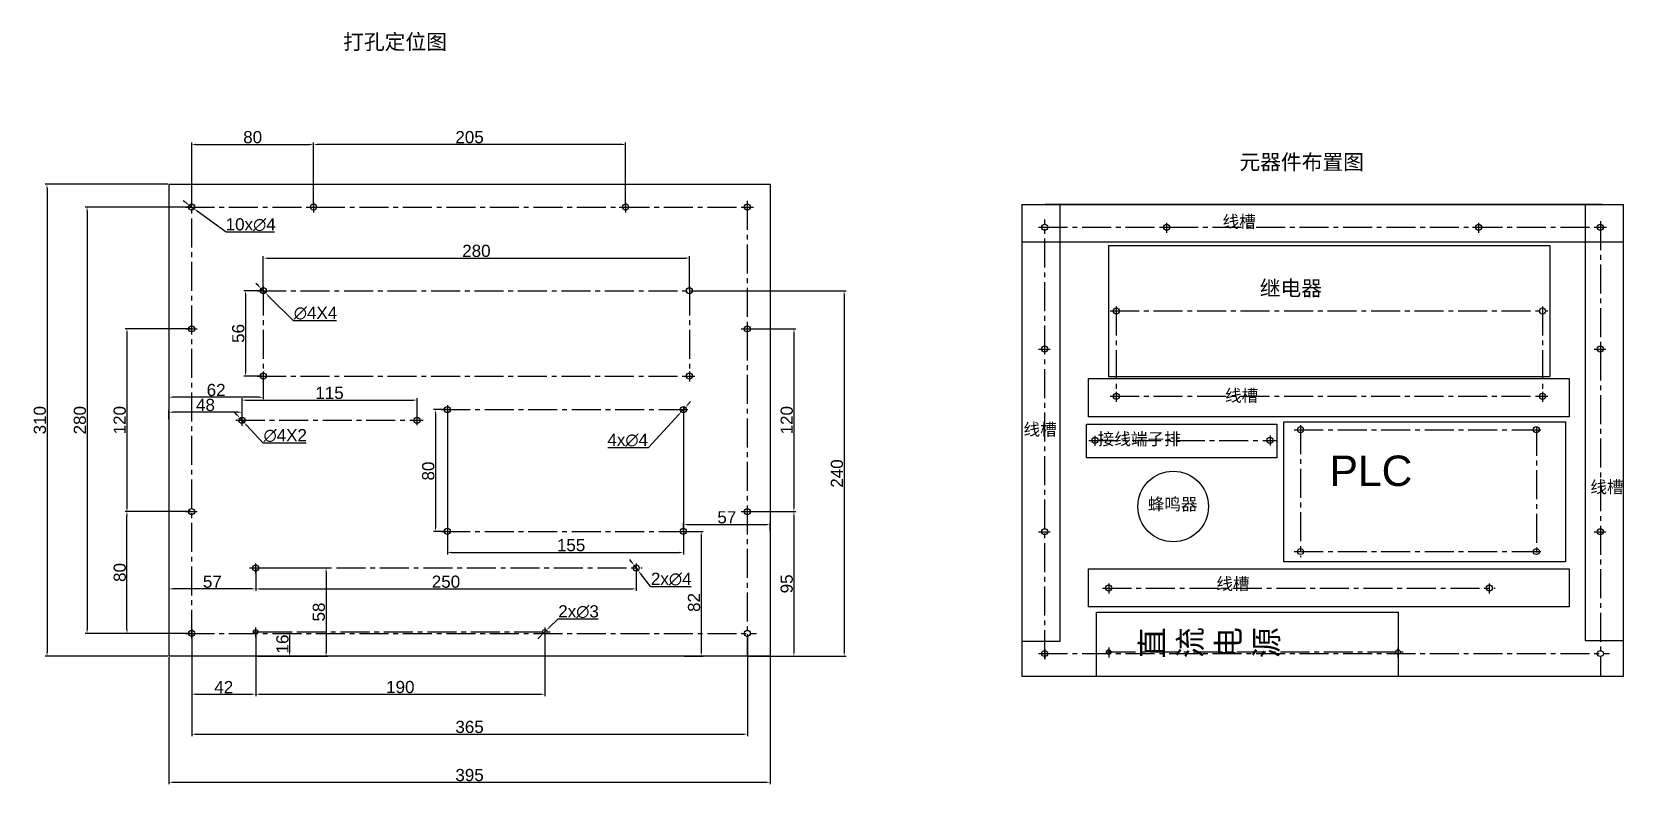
# Model space of a CAD drawing. Header units: millimetres. Extents: x 2883 to 4669, y 1329 to 1823.
# Drawn here: x 3624 to 4669, y 1329 to 1823 of the extents above; entities that cross this region are included whole.
import ezdxf

# ---------------------------------------------------------------- set-up
doc = ezdxf.new("R2010")
doc.units = ezdxf.units.MM
doc.linetypes.add('CENTER2', pattern=[28.575, 19.05, -3.175, 3.175, -3.175])
doc.layers.add('中心线', color=10, linetype='CENTER2', lineweight=25)
doc.layers.add('标注', color=50, linetype='Continuous', plot=False)
doc.layers.add('粗实线', color=7, linetype='Continuous', lineweight=30, plot=False)
doc.styles.get("Standard").update_dxf_attribs({"font": 'arial.ttf'})
doc.styles.add('工程文字', font='arial.ttf', dxfattribs={"height": 8})
doc.dimstyles.new('ISO-25', dxfattribs={"dimtxt": 2.5, "dimasz": 2.5, "dimexe": 1.25, "dimexo": 0.625, "dimtad": 1, "dimtxsty": 'Standard', "dimcen": 2.5, "dimadec": 0, "dimazin": 0, "dimtfac": 1, "dimtmove": 0, "dimatfit": 3, "dimfxl": 1, "dimarcsym": 0})

# ---------------------------------------------------------------- blocks, each defined once
blk = doc.blocks.new('*D4')
at = {"layer": 'Defpoints', "color": 0, "transparency": 16777216}
for p in [(4055.6, 1674.8), (3775.6, 1653.3), (4055.6, 1653.3)]:
    blk.add_point(p, dxfattribs=at)
at = {"layer": '标注', "color": 0, "lineweight": -2, "transparency": 16777216}
for p, q in [((3775.6, 1653.9), (3775.6, 1676.1)), ((3778.1, 1674.8), (4053.1, 1674.8)), ((4055.6, 1653.9), (4055.6, 1676.1))]:
    blk.add_line(p, q, dxfattribs=at)
at = {"layer": '标注', "color": 0, "transparency": 16777216}
for points in [[(3778.1, 1675.2), (3778.1, 1674.4), (3775.6, 1674.8)], [(4053.1, 1675.2), (4053.1, 1674.4), (4055.6, 1674.8)]]:
    blk.add_solid(points, dxfattribs=at)
at = {"layer": '标注', "color": 0, "transparency": 16777216, "insert": (3915.6, 1679.5), "char_height": 8, "attachment_point": 5}
blk.add_mtext('280', dxfattribs=at)
blk = doc.blocks.new('*D5')
at = {"layer": 'Defpoints', "color": 0, "transparency": 16777216}
for p in [(3775.6, 1653.3), (3763.9, 1597.3), (3775.6, 1597.3)]:
    blk.add_point(p, dxfattribs=at)
at = {"layer": '标注', "color": 0, "lineweight": -2, "transparency": 16777216}
for p, q in [((3774.9, 1653.3), (3762.7, 1653.3)), ((3763.9, 1650.8), (3763.9, 1599.8)), ((3774.9, 1597.3), (3762.7, 1597.3))]:
    blk.add_line(p, q, dxfattribs=at)
at = {"layer": '标注', "color": 0, "transparency": 16777216}
for points in [[(3763.5, 1650.8), (3764.4, 1650.8), (3763.9, 1653.3)], [(3763.5, 1599.8), (3764.4, 1599.8), (3763.9, 1597.3)]]:
    blk.add_solid(points, dxfattribs=at)
at = {"layer": '标注', "color": 0, "transparency": 16777216, "insert": (3759.2, 1625.3), "char_height": 8, "attachment_point": 5, "rotation": 90, "style": '工程文字'}
blk.add_mtext('56', dxfattribs=at)
blk = doc.blocks.new('*D28')
at = {"layer": 'Defpoints', "color": 0, "transparency": 16777216}
for p in [(3774.1, 1654.7), (3777, 1651.9)]:
    blk.add_point(p, dxfattribs=at)
at = {"layer": '标注', "color": 0, "lineweight": -2, "transparency": 16777216}
for p, q in [((3772.4, 1656.5), (3770.6, 1658.2)), ((3774.1, 1654.7), (3777, 1651.9)), ((3795.5, 1633.6), (3778.8, 1650.1)), ((3823.7, 1633.6), (3795.5, 1633.6))]:
    blk.add_line(p, q, dxfattribs=at)
at = {"layer": '标注', "color": 0, "transparency": 16777216}
for points in [[(3772.7, 1656.8), (3772.1, 1656.2), (3774.1, 1654.7)], [(3779.1, 1650.4), (3778.5, 1649.9), (3777, 1651.9)]]:
    blk.add_solid(points, dxfattribs=at)
at = {"layer": '标注', "color": 0, "transparency": 16777216, "insert": (3809.9, 1638.6), "char_height": 8, "attachment_point": 5, "style": '工程文字'}
blk.add_mtext('∅4X4', dxfattribs=at)
blk = doc.blocks.new('*D6')
at = {"layer": 'Defpoints', "color": 0, "transparency": 16777216}
for p in [(3896.6, 1575.3), (4051.6, 1575.3), (4051.6, 1481.5)]:
    blk.add_point(p, dxfattribs=at)
at = {"layer": '标注', "color": 0, "lineweight": -2, "transparency": 16777216}
for p, q in [((3896.6, 1574.7), (3896.6, 1480.2)), ((4051.6, 1574.7), (4051.6, 1480.2)), ((3899.1, 1481.5), (4049.1, 1481.5))]:
    blk.add_line(p, q, dxfattribs=at)
at = {"layer": '标注', "color": 0, "transparency": 16777216}
for points in [[(3899.1, 1481.9), (3899.1, 1481), (3896.6, 1481.5)], [(4049.1, 1481.9), (4049.1, 1481), (4051.6, 1481.5)]]:
    blk.add_solid(points, dxfattribs=at)
at = {"layer": '标注', "color": 0, "transparency": 16777216, "insert": (3977.8, 1486.2), "char_height": 8, "attachment_point": 5, "style": '工程文字'}
blk.add_mtext('155', dxfattribs=at)
blk = doc.blocks.new('*D29')
at = {"layer": 'Defpoints', "color": 0, "transparency": 16777216}
for p in [(3896.6, 1575.3), (3888.7, 1495.3), (3896.6, 1495.3)]:
    blk.add_point(p, dxfattribs=at)
at = {"layer": '标注', "color": 0, "lineweight": -2, "transparency": 16777216}
for p, q in [((3895.9, 1575.3), (3887.5, 1575.3)), ((3888.7, 1572.8), (3888.7, 1497.8)), ((3895.9, 1495.3), (3887.5, 1495.3))]:
    blk.add_line(p, q, dxfattribs=at)
at = {"layer": '标注', "color": 0, "transparency": 16777216}
for points in [[(3888.3, 1572.8), (3889.1, 1572.8), (3888.7, 1575.3)], [(3888.3, 1497.8), (3889.1, 1497.8), (3888.7, 1495.3)]]:
    blk.add_solid(points, dxfattribs=at)
at = {"layer": '标注', "color": 0, "transparency": 16777216, "insert": (3884, 1534.9), "char_height": 8, "attachment_point": 5, "rotation": 90, "style": '工程文字'}
blk.add_mtext('80', dxfattribs=at)
blk = doc.blocks.new('*D30')
at = {"layer": 'Defpoints', "color": 0, "transparency": 16777216}
for p in [(3876.6, 1581.5), (3761.6, 1568.3), (3876.6, 1568.3)]:
    blk.add_point(p, dxfattribs=at)
at = {"layer": '标注', "color": 0, "lineweight": -2, "transparency": 16777216}
for p, q in [((3761.6, 1568.9), (3761.6, 1582.8)), ((3764.1, 1581.5), (3874.1, 1581.5)), ((3876.6, 1568.9), (3876.6, 1582.8))]:
    blk.add_line(p, q, dxfattribs=at)
at = {"layer": '标注', "color": 0, "transparency": 16777216}
for points in [[(3764.1, 1581.9), (3764.1, 1581.1), (3761.6, 1581.5)], [(3874.1, 1581.9), (3874.1, 1581.1), (3876.6, 1581.5)]]:
    blk.add_solid(points, dxfattribs=at)
at = {"layer": '标注', "color": 0, "transparency": 16777216, "insert": (3819.1, 1586.2), "char_height": 8, "attachment_point": 5, "style": '工程文字'}
blk.add_mtext('115', dxfattribs=at)
blk = doc.blocks.new('*D31')
at = {"layer": 'Defpoints', "color": 0, "transparency": 16777216}
for p in [(3760.2, 1569.8), (3762.9, 1566.9)]:
    blk.add_point(p, dxfattribs=at)
at = {"layer": '标注', "color": 0, "lineweight": -2, "transparency": 16777216}
for p, q in [((3758.5, 1571.6), (3756.8, 1573.4)), ((3760.2, 1569.8), (3762.9, 1566.9)), ((3775.6, 1553.2), (3764.6, 1565)), ((3803.8, 1553.2), (3775.6, 1553.2))]:
    blk.add_line(p, q, dxfattribs=at)
at = {"layer": '标注', "color": 0, "transparency": 16777216}
for points in [[(3758.8, 1571.9), (3758.2, 1571.3), (3760.2, 1569.8)], [(3764.9, 1565.3), (3764.3, 1564.7), (3762.9, 1566.9)]]:
    blk.add_solid(points, dxfattribs=at)
at = {"layer": '标注', "color": 0, "transparency": 16777216, "insert": (3790, 1558.2), "char_height": 8, "width": 56.262, "attachment_point": 5, "style": '工程文字'}
blk.add_mtext('∅4X2', dxfattribs=at)
blk = doc.blocks.new('*D7')
at = {"layer": 'Defpoints', "color": 0, "transparency": 16777216}
for p in [(3770.6, 1429.3), (3960.6, 1429.3), (3960.6, 1388.3)]:
    blk.add_point(p, dxfattribs=at)
at = {"layer": '标注', "color": 0, "lineweight": -2, "transparency": 16777216}
for p, q in [((3770.6, 1428.7), (3770.6, 1387)), ((3960.6, 1428.7), (3960.6, 1387)), ((3773.1, 1388.3), (3958.1, 1388.3))]:
    blk.add_line(p, q, dxfattribs=at)
at = {"layer": '标注', "color": 0, "transparency": 16777216}
for points in [[(3773.1, 1388.7), (3773.1, 1387.9), (3770.6, 1388.3)], [(3958.1, 1388.7), (3958.1, 1387.9), (3960.6, 1388.3)]]:
    blk.add_solid(points, dxfattribs=at)
at = {"layer": '标注', "color": 0, "transparency": 16777216, "insert": (3865.6, 1393), "char_height": 8, "attachment_point": 5, "style": '工程文字'}
blk.add_mtext('190', dxfattribs=at)
blk = doc.blocks.new('*D32')
at = {"layer": 'Defpoints', "color": 0, "transparency": 16777216}
for p in [(3770.6, 1471.3), (4020.6, 1471.3), (4020.6, 1457.5)]:
    blk.add_point(p, dxfattribs=at)
at = {"layer": '标注', "color": 0, "lineweight": -2, "transparency": 16777216}
for p, q in [((3770.6, 1470.7), (3770.6, 1456.3)), ((4020.6, 1470.7), (4020.6, 1456.3)), ((3773.1, 1457.5), (4018.1, 1457.5))]:
    blk.add_line(p, q, dxfattribs=at)
at = {"layer": '标注', "color": 0, "transparency": 16777216}
for points in [[(3773.1, 1457.9), (3773.1, 1457.1), (3770.6, 1457.5)], [(4018.1, 1457.9), (4018.1, 1457.1), (4020.6, 1457.5)]]:
    blk.add_solid(points, dxfattribs=at)
at = {"layer": '标注', "color": 0, "transparency": 16777216, "insert": (3895.6, 1462.2), "char_height": 8, "attachment_point": 5, "style": '工程文字'}
blk.add_mtext('250', dxfattribs=at)
blk = doc.blocks.new('*D8')
at = {"layer": 'Defpoints', "color": 0, "transparency": 16777216}
for p in [(3728.6, 1628.3), (3686, 1508.3), (3728.6, 1508.3)]:
    blk.add_point(p, dxfattribs=at)
at = {"layer": '标注', "color": 0, "lineweight": -2, "transparency": 16777216}
for p, q in [((3727.9, 1628.3), (3684.8, 1628.3)), ((3686, 1625.8), (3686, 1510.8)), ((3727.9, 1508.3), (3684.8, 1508.3))]:
    blk.add_line(p, q, dxfattribs=at)
at = {"layer": '标注', "color": 0, "transparency": 16777216}
for points in [[(3685.6, 1625.8), (3686.5, 1625.8), (3686, 1628.3)], [(3685.6, 1510.8), (3686.5, 1510.8), (3686, 1508.3)]]:
    blk.add_solid(points, dxfattribs=at)
at = {"layer": '标注', "color": 0, "transparency": 16777216, "insert": (3681.3, 1568.3), "char_height": 8, "attachment_point": 5, "rotation": 90, "style": '工程文字'}
blk.add_mtext('120', dxfattribs=at)
blk = doc.blocks.new('*D9')
at = {"layer": 'Defpoints', "color": 0, "transparency": 16777216}
for p in [(3713.6, 1723.3), (3633.5, 1413.3), (3713.6, 1413.3)]:
    blk.add_point(p, dxfattribs=at)
at = {"layer": '标注', "color": 0, "lineweight": -2, "transparency": 16777216}
for p, q in [((3712.9, 1723.3), (3632.2, 1723.3)), ((3633.5, 1720.8), (3633.5, 1415.8)), ((3712.9, 1413.3), (3632.2, 1413.3))]:
    blk.add_line(p, q, dxfattribs=at)
at = {"layer": '标注', "color": 0, "transparency": 16777216}
for points in [[(3633.1, 1720.8), (3633.9, 1720.8), (3633.5, 1723.3)], [(3633.1, 1415.8), (3633.9, 1415.8), (3633.5, 1413.3)]]:
    blk.add_solid(points, dxfattribs=at)
at = {"layer": '标注', "color": 0, "transparency": 16777216, "insert": (3628.8, 1568.3), "char_height": 8, "attachment_point": 5, "rotation": 90, "style": '工程文字'}
blk.add_mtext('310', dxfattribs=at)
blk = doc.blocks.new('*D10')
at = {"layer": 'Defpoints', "color": 0, "transparency": 16777216}
for p in [(3713.6, 1413.3), (4108.6, 1413.3), (4108.6, 1330.5)]:
    blk.add_point(p, dxfattribs=at)
at = {"layer": '标注', "color": 0, "lineweight": -2, "transparency": 16777216}
for p, q in [((3713.6, 1412.7), (3713.6, 1329.2)), ((4108.6, 1412.7), (4108.6, 1329.2)), ((3716.1, 1330.5), (4106.1, 1330.5))]:
    blk.add_line(p, q, dxfattribs=at)
at = {"layer": '标注', "color": 0, "transparency": 16777216}
for points in [[(3716.1, 1330.9), (3716.1, 1330.1), (3713.6, 1330.5)], [(4106.1, 1330.9), (4106.1, 1330.1), (4108.6, 1330.5)]]:
    blk.add_solid(points, dxfattribs=at)
at = {"layer": '标注', "color": 0, "transparency": 16777216, "insert": (3911.1, 1335.2), "char_height": 8, "attachment_point": 5, "style": '工程文字'}
blk.add_mtext('395', dxfattribs=at)
blk = doc.blocks.new('*D11')
at = {"layer": 'Defpoints', "color": 0, "transparency": 16777216}
for p in [(3728.6, 1428.3), (4093.6, 1428.3), (4093.6, 1362.1)]:
    blk.add_point(p, dxfattribs=at)
at = {"layer": '标注', "color": 0, "lineweight": -2, "transparency": 16777216}
for p, q in [((3728.6, 1427.7), (3728.6, 1360.8)), ((4093.6, 1427.7), (4093.6, 1360.8)), ((3731.1, 1362.1), (4091.1, 1362.1))]:
    blk.add_line(p, q, dxfattribs=at)
at = {"layer": '标注', "color": 0, "transparency": 16777216}
for points in [[(3731.1, 1362.5), (3731.1, 1361.6), (3728.6, 1362.1)], [(4091.1, 1362.5), (4091.1, 1361.6), (4093.6, 1362.1)]]:
    blk.add_solid(points, dxfattribs=at)
at = {"layer": '标注', "color": 0, "transparency": 16777216, "insert": (3911.1, 1366.8), "char_height": 8, "attachment_point": 5, "style": '工程文字'}
blk.add_mtext('365', dxfattribs=at)
blk = doc.blocks.new('*D12')
at = {"layer": 'Defpoints', "color": 0, "transparency": 16777216}
for p in [(3727, 1709.5), (3730.2, 1707.1)]:
    blk.add_point(p, dxfattribs=at)
at = {"layer": '标注', "color": 0, "lineweight": -2, "transparency": 16777216}
for p, q in [((3724.9, 1711), (3722.9, 1712.5)), ((3727, 1709.5), (3730.2, 1707.1)), ((3751.1, 1691.8), (3732.2, 1705.7)), ((3782.9, 1691.8), (3751.1, 1691.8))]:
    blk.add_line(p, q, dxfattribs=at)
at = {"layer": '标注', "color": 0, "transparency": 16777216}
for points in [[(3725.2, 1711.3), (3724.7, 1710.6), (3727, 1709.5)], [(3732.4, 1706), (3731.9, 1705.3), (3730.2, 1707.1)]]:
    blk.add_solid(points, dxfattribs=at)
at = {"layer": '标注', "color": 0, "transparency": 16777216, "insert": (3767.3, 1696.7), "char_height": 8, "attachment_point": 5, "style": '工程文字'}
blk.add_mtext('10x∅4', dxfattribs=at)
blk = doc.blocks.new('*D13')
at = {"layer": 'Defpoints', "color": 0, "transparency": 16777216}
for p in [(3728.6, 1428.3), (3770.6, 1429.3), (3770.6, 1388.4)]:
    blk.add_point(p, dxfattribs=at)
at = {"layer": '标注', "color": 0, "lineweight": -2, "transparency": 16777216}
for p, q in [((3728.6, 1427.7), (3728.6, 1387.2)), ((3770.6, 1428.7), (3770.6, 1387.2)), ((3731.1, 1388.4), (3768.1, 1388.4))]:
    blk.add_line(p, q, dxfattribs=at)
at = {"layer": '标注', "color": 0, "transparency": 16777216}
for points in [[(3731.1, 1388.8), (3731.1, 1388), (3728.6, 1388.4)], [(3768.1, 1388.8), (3768.1, 1388), (3770.6, 1388.4)]]:
    blk.add_solid(points, dxfattribs=at)
at = {"layer": '标注', "color": 0, "transparency": 16777216, "insert": (3749.6, 1393), "char_height": 8, "attachment_point": 5, "style": '工程文字'}
blk.add_mtext('42', dxfattribs=at)
blk = doc.blocks.new('*D1')
at = {"layer": 'Defpoints', "color": 0, "transparency": 16777216}
for p in [(3770.6, 1429.3), (3770.6, 1413.3), (3792.9, 1413.3)]:
    blk.add_point(p, dxfattribs=at)
at = {"layer": '标注', "color": 0, "lineweight": -2, "transparency": 16777216}
for p, q in [((3771.2, 1429.3), (3794.2, 1429.3)), ((3792.9, 1426.8), (3792.9, 1415.8)), ((3771.2, 1413.3), (3794.2, 1413.3))]:
    blk.add_line(p, q, dxfattribs=at)
at = {"layer": '标注', "color": 0, "transparency": 16777216}
for points in [[(3792.5, 1426.8), (3793.3, 1426.8), (3792.9, 1429.3)], [(3792.5, 1415.8), (3793.3, 1415.8), (3792.9, 1413.3)]]:
    blk.add_solid(points, dxfattribs=at)
at = {"layer": '标注', "color": 0, "transparency": 16777216, "insert": (3788.2, 1421.3), "char_height": 8, "attachment_point": 5, "rotation": 90, "style": '工程文字'}
blk.add_mtext('16', dxfattribs=at)
blk = doc.blocks.new('*D14')
at = {"layer": 'Defpoints', "color": 0, "transparency": 16777216}
for p in [(3808.6, 1749.4), (3808.6, 1708.3), (4013.6, 1708.3)]:
    blk.add_point(p, dxfattribs=at)
at = {"layer": '标注', "color": 0, "lineweight": -2, "transparency": 16777216}
for p, q in [((3808.6, 1708.9), (3808.6, 1750.7)), ((4011.1, 1749.4), (3811.1, 1749.4)), ((4013.6, 1708.9), (4013.6, 1750.7))]:
    blk.add_line(p, q, dxfattribs=at)
at = {"layer": '标注', "color": 0, "transparency": 16777216}
for points in [[(3811.1, 1749.9), (3811.1, 1749), (3808.6, 1749.4)], [(4011.1, 1749.9), (4011.1, 1749), (4013.6, 1749.4)]]:
    blk.add_solid(points, dxfattribs=at)
at = {"layer": '标注', "color": 0, "transparency": 16777216, "insert": (3911.1, 1754.2), "char_height": 8, "attachment_point": 5, "style": '工程文字'}
blk.add_mtext('205', dxfattribs=at)
blk = doc.blocks.new('*D15')
at = {"layer": 'Defpoints', "color": 0, "transparency": 16777216}
for p in [(3808.6, 1749.4), (3728.6, 1708.3), (3808.6, 1708.3)]:
    blk.add_point(p, dxfattribs=at)
at = {"layer": '标注', "color": 0, "lineweight": -2, "transparency": 16777216}
for p, q in [((3728.6, 1708.9), (3728.6, 1750.7)), ((3731.1, 1749.4), (3806.1, 1749.4)), ((3808.6, 1708.9), (3808.6, 1750.7))]:
    blk.add_line(p, q, dxfattribs=at)
at = {"layer": '标注', "color": 0, "transparency": 16777216}
for points in [[(3731.1, 1749.9), (3731.1, 1749), (3728.6, 1749.4)], [(3806.1, 1749.9), (3806.1, 1749), (3808.6, 1749.4)]]:
    blk.add_solid(points, dxfattribs=at)
at = {"layer": '标注', "color": 0, "transparency": 16777216, "insert": (3768.6, 1754.2), "char_height": 8, "attachment_point": 5, "style": '工程文字'}
blk.add_mtext('80', dxfattribs=at)
blk = doc.blocks.new('*D16')
at = {"layer": 'Defpoints', "color": 0, "transparency": 16777216}
for p in [(3959.5, 1428.3), (3961.6, 1430.4)]:
    blk.add_point(p, dxfattribs=at)
at = {"layer": '标注', "color": 0, "lineweight": -2, "transparency": 16777216}
for p, q in [((3969.2, 1437.6), (3963.4, 1432.1)), ((3995.7, 1437.6), (3969.2, 1437.6)), ((3957.7, 1426.5), (3955.9, 1424.8)), ((3959.5, 1428.3), (3961.6, 1430.4))]:
    blk.add_line(p, q, dxfattribs=at)
at = {"layer": '标注', "color": 0, "transparency": 16777216}
for points in [[(3963.2, 1432.4), (3963.7, 1431.8), (3961.6, 1430.4)], [(3957.4, 1426.8), (3958, 1426.2), (3959.5, 1428.3)]]:
    blk.add_solid(points, dxfattribs=at)
at = {"layer": '标注', "color": 0, "transparency": 16777216, "insert": (3982.7, 1442.5), "char_height": 8, "attachment_point": 5, "style": '工程文字'}
blk.add_mtext('2x∅3', dxfattribs=at)
blk = doc.blocks.new('*D17')
at = {"layer": 'Defpoints', "color": 0, "transparency": 16777216}
for p in [(4050.2, 1573.8), (4052.9, 1576.8)]:
    blk.add_point(p, dxfattribs=at)
at = {"layer": '标注', "color": 0, "lineweight": -2, "transparency": 16777216}
for p, q in [((4054.6, 1578.6), (4056.3, 1580.5)), ((4028.6, 1550.3), (4048.5, 1572)), ((4052.9, 1576.8), (4050.2, 1573.8)), ((4002, 1550.3), (4028.6, 1550.3))]:
    blk.add_line(p, q, dxfattribs=at)
at = {"layer": '标注', "color": 0, "transparency": 16777216}
for points in [[(4054.3, 1578.9), (4054.9, 1578.3), (4052.9, 1576.8)], [(4048.2, 1572.3), (4048.8, 1571.7), (4050.2, 1573.8)]]:
    blk.add_solid(points, dxfattribs=at)
at = {"layer": '标注', "color": 0, "transparency": 16777216, "insert": (4015, 1555.2), "char_height": 8, "attachment_point": 5, "style": '工程文字'}
blk.add_mtext('4x∅4', dxfattribs=at)
blk = doc.blocks.new('*D18')
at = {"layer": 'Defpoints', "color": 0, "transparency": 16777216}
for p in [(3728.6, 1708.3), (3659.8, 1428.3), (3728.6, 1428.3)]:
    blk.add_point(p, dxfattribs=at)
at = {"layer": '标注', "color": 0, "lineweight": -2, "transparency": 16777216}
for p, q in [((3727.9, 1708.3), (3658.6, 1708.3)), ((3659.8, 1705.8), (3659.8, 1430.8)), ((3727.9, 1428.3), (3658.6, 1428.3))]:
    blk.add_line(p, q, dxfattribs=at)
at = {"layer": '标注', "color": 0, "transparency": 16777216}
for points in [[(3659.4, 1705.8), (3660.3, 1705.8), (3659.8, 1708.3)], [(3659.4, 1430.8), (3660.3, 1430.8), (3659.8, 1428.3)]]:
    blk.add_solid(points, dxfattribs=at)
at = {"layer": '标注', "color": 0, "transparency": 16777216, "insert": (3655.1, 1568.3), "char_height": 8, "attachment_point": 5, "rotation": 90, "style": '工程文字'}
blk.add_mtext('280', dxfattribs=at)
blk = doc.blocks.new('*D2')
at = {"layer": 'Defpoints', "color": 0, "transparency": 16777216}
for p in [(3770.6, 1471.3), (3770.6, 1413.3), (3816.8, 1413.3)]:
    blk.add_point(p, dxfattribs=at)
at = {"layer": '标注', "color": 0, "lineweight": -2, "transparency": 16777216}
for p, q in [((3771.2, 1471.3), (3818, 1471.3)), ((3816.8, 1468.8), (3816.8, 1415.8)), ((3771.2, 1413.3), (3818, 1413.3))]:
    blk.add_line(p, q, dxfattribs=at)
at = {"layer": '标注', "color": 0, "transparency": 16777216}
for points in [[(3816.4, 1468.8), (3817.2, 1468.8), (3816.8, 1471.3)], [(3816.4, 1415.8), (3817.2, 1415.8), (3816.8, 1413.3)]]:
    blk.add_solid(points, dxfattribs=at)
at = {"layer": '标注', "color": 0, "transparency": 16777216, "insert": (3812.1, 1442.3), "char_height": 8, "attachment_point": 5, "rotation": 90, "style": '工程文字'}
blk.add_mtext('58', dxfattribs=at)
blk = doc.blocks.new('*D19')
at = {"layer": 'Defpoints', "color": 0, "transparency": 16777216}
for p in [(3713.6, 1471.3), (3770.6, 1471.3), (3713.6, 1457.5)]:
    blk.add_point(p, dxfattribs=at)
at = {"layer": '标注', "color": 0, "lineweight": -2, "transparency": 16777216}
for p, q in [((3713.6, 1470.7), (3713.6, 1456.3)), ((3770.6, 1470.7), (3770.6, 1456.3)), ((3768.1, 1457.5), (3716.1, 1457.5))]:
    blk.add_line(p, q, dxfattribs=at)
at = {"layer": '标注', "color": 0, "transparency": 16777216}
for points in [[(3716.1, 1457.9), (3716.1, 1457.1), (3713.6, 1457.5)], [(3768.1, 1457.9), (3768.1, 1457.1), (3770.6, 1457.5)]]:
    blk.add_solid(points, dxfattribs=at)
at = {"layer": '标注', "color": 0, "transparency": 16777216, "insert": (3742.1, 1462.2), "char_height": 8, "attachment_point": 5, "style": '工程文字'}
blk.add_mtext('57', dxfattribs=at)
blk = doc.blocks.new('*D20')
at = {"layer": 'Defpoints', "color": 0, "transparency": 16777216}
for p in [(4051.6, 1495.3), (4051.6, 1413.3), (4063.3, 1413.3)]:
    blk.add_point(p, dxfattribs=at)
at = {"layer": '标注', "color": 0, "lineweight": -2, "transparency": 16777216}
for p, q in [((4052.2, 1495.3), (4064.5, 1495.3)), ((4063.3, 1492.8), (4063.3, 1415.8)), ((4052.2, 1413.3), (4064.5, 1413.3))]:
    blk.add_line(p, q, dxfattribs=at)
at = {"layer": '标注', "color": 0, "transparency": 16777216}
for points in [[(4062.9, 1492.8), (4063.7, 1492.8), (4063.3, 1495.3)], [(4062.9, 1415.8), (4063.7, 1415.8), (4063.3, 1413.3)]]:
    blk.add_solid(points, dxfattribs=at)
at = {"layer": '标注', "color": 0, "transparency": 16777216, "insert": (4058.6, 1448.6), "char_height": 8, "attachment_point": 5, "rotation": 90, "style": '工程文字'}
blk.add_mtext('82', dxfattribs=at)
blk = doc.blocks.new('*D21')
at = {"layer": 'Defpoints', "color": 0, "transparency": 16777216}
for p in [(4093.6, 1628.3), (4093.6, 1508.3), (4124.2, 1508.3)]:
    blk.add_point(p, dxfattribs=at)
at = {"layer": '标注', "color": 0, "lineweight": -2, "transparency": 16777216}
for p, q in [((4094.2, 1628.3), (4125.5, 1628.3)), ((4124.2, 1625.8), (4124.2, 1510.8)), ((4094.2, 1508.3), (4125.5, 1508.3))]:
    blk.add_line(p, q, dxfattribs=at)
at = {"layer": '标注', "color": 0, "transparency": 16777216}
for points in [[(4123.8, 1625.8), (4124.6, 1625.8), (4124.2, 1628.3)], [(4123.8, 1510.8), (4124.6, 1510.8), (4124.2, 1508.3)]]:
    blk.add_solid(points, dxfattribs=at)
at = {"layer": '标注', "color": 0, "transparency": 16777216, "insert": (4119.5, 1568.3), "char_height": 8, "attachment_point": 5, "rotation": 90, "style": '工程文字'}
blk.add_mtext('120', dxfattribs=at)
blk = doc.blocks.new('*D22')
at = {"layer": 'Defpoints', "color": 0, "transparency": 16777216}
for p in [(4093.6, 1508.3), (4093.6, 1413.3), (4124.2, 1413.3)]:
    blk.add_point(p, dxfattribs=at)
at = {"layer": '标注', "color": 0, "lineweight": -2, "transparency": 16777216}
for p, q in [((4094.2, 1508.3), (4125.5, 1508.3)), ((4124.2, 1505.8), (4124.2, 1415.8)), ((4094.2, 1413.3), (4125.5, 1413.3))]:
    blk.add_line(p, q, dxfattribs=at)
at = {"layer": '标注', "color": 0, "transparency": 16777216}
for points in [[(4123.8, 1505.8), (4124.6, 1505.8), (4124.2, 1508.3)], [(4123.8, 1415.8), (4124.6, 1415.8), (4124.2, 1413.3)]]:
    blk.add_solid(points, dxfattribs=at)
at = {"layer": '标注', "color": 0, "transparency": 16777216, "insert": (4119.5, 1460.8), "char_height": 8, "attachment_point": 5, "rotation": 90, "style": '工程文字'}
blk.add_mtext('95', dxfattribs=at)
blk = doc.blocks.new('*D23')
at = {"layer": 'Defpoints', "color": 0, "transparency": 16777216}
for p in [(3713.6, 1597.3), (3775.6, 1597.3), (3713.6, 1583.4)]:
    blk.add_point(p, dxfattribs=at)
at = {"layer": '标注', "color": 0, "lineweight": -2, "transparency": 16777216}
for p, q in [((3713.6, 1596.7), (3713.6, 1582.2)), ((3775.6, 1596.7), (3775.6, 1582.2)), ((3773.1, 1583.4), (3716.1, 1583.4))]:
    blk.add_line(p, q, dxfattribs=at)
at = {"layer": '标注', "color": 0, "transparency": 16777216}
for points in [[(3716.1, 1583.8), (3716.1, 1583), (3713.6, 1583.4)], [(3773.1, 1583.8), (3773.1, 1583), (3775.6, 1583.4)]]:
    blk.add_solid(points, dxfattribs=at)
at = {"layer": '标注', "color": 0, "transparency": 16777216, "insert": (3744.6, 1588.1), "char_height": 8, "attachment_point": 5, "style": '工程文字'}
blk.add_mtext('62', dxfattribs=at)
blk = doc.blocks.new('*D24')
at = {"layer": 'Defpoints', "color": 0, "transparency": 16777216}
for p in [(4055.6, 1653.3), (4108.6, 1413.3), (4157.2, 1413.3)]:
    blk.add_point(p, dxfattribs=at)
at = {"layer": '标注', "color": 0, "lineweight": -2, "transparency": 16777216}
for p, q in [((4056.2, 1653.3), (4158.5, 1653.3)), ((4157.2, 1650.8), (4157.2, 1415.8)), ((4109.2, 1413.3), (4158.5, 1413.3))]:
    blk.add_line(p, q, dxfattribs=at)
at = {"layer": '标注', "color": 0, "transparency": 16777216}
for points in [[(4156.8, 1650.8), (4157.6, 1650.8), (4157.2, 1653.3)], [(4156.8, 1415.8), (4157.6, 1415.8), (4157.2, 1413.3)]]:
    blk.add_solid(points, dxfattribs=at)
at = {"layer": '标注', "color": 0, "transparency": 16777216, "insert": (4152.5, 1533.3), "char_height": 8, "attachment_point": 5, "rotation": 90, "style": '工程文字'}
blk.add_mtext('240', dxfattribs=at)
blk = doc.blocks.new('*D3')
at = {"layer": 'Defpoints', "color": 0, "transparency": 16777216}
for p in [(3686, 1508.3), (3728.6, 1508.3), (3728.6, 1428.3)]:
    blk.add_point(p, dxfattribs=at)
at = {"layer": '标注', "color": 0, "lineweight": -2, "transparency": 16777216}
for p, q in [((3727.9, 1508.3), (3684.8, 1508.3)), ((3686, 1430.8), (3686, 1505.8)), ((3727.9, 1428.3), (3684.8, 1428.3))]:
    blk.add_line(p, q, dxfattribs=at)
at = {"layer": '标注', "color": 0, "transparency": 16777216}
for points in [[(3685.6, 1505.8), (3686.5, 1505.8), (3686, 1508.3)], [(3685.6, 1430.8), (3686.5, 1430.8), (3686, 1428.3)]]:
    blk.add_solid(points, dxfattribs=at)
at = {"layer": '标注', "color": 0, "transparency": 16777216, "insert": (3681.3, 1468.3), "char_height": 8, "attachment_point": 5, "rotation": 90, "style": '工程文字'}
blk.add_mtext('80', dxfattribs=at)
blk = doc.blocks.new('*D25')
at = {"layer": 'Defpoints', "color": 0, "transparency": 16777216}
for p in [(4019.3, 1472.9), (4021.8, 1469.7)]:
    blk.add_point(p, dxfattribs=at)
at = {"layer": '标注', "color": 0, "lineweight": -2, "transparency": 16777216}
for p, q in [((4017.8, 1474.9), (4016.3, 1476.9)), ((4019.3, 1472.9), (4021.8, 1469.7)), ((4030.1, 1458.9), (4023.3, 1467.7)), ((4056.6, 1458.9), (4030.1, 1458.9))]:
    blk.add_line(p, q, dxfattribs=at)
at = {"layer": '标注', "color": 0, "transparency": 16777216}
for points in [[(4018.2, 1475.1), (4017.5, 1474.6), (4019.3, 1472.9)], [(4023.6, 1468), (4023, 1467.5), (4021.8, 1469.7)]]:
    blk.add_solid(points, dxfattribs=at)
at = {"layer": '标注', "color": 0, "transparency": 16777216, "insert": (4043.6, 1463.9), "char_height": 8, "attachment_point": 5, "style": '工程文字'}
blk.add_mtext('2x∅4', dxfattribs=at)
blk = doc.blocks.new('*D26')
at = {"layer": 'Defpoints', "color": 0, "transparency": 16777216}
for p in [(4051.6, 1495.3), (4108.6, 1499.8), (4108.6, 1495.3)]:
    blk.add_point(p, dxfattribs=at)
at = {"layer": '标注', "color": 0, "lineweight": -2, "transparency": 16777216}
for p, q in [((4051.6, 1495.9), (4051.6, 1501)), ((4054.1, 1499.8), (4106.1, 1499.8)), ((4108.6, 1495.9), (4108.6, 1501))]:
    blk.add_line(p, q, dxfattribs=at)
at = {"layer": '标注', "color": 0, "transparency": 16777216}
for points in [[(4054.1, 1500.2), (4054.1, 1499.4), (4051.6, 1499.8)], [(4106.1, 1500.2), (4106.1, 1499.4), (4108.6, 1499.8)]]:
    blk.add_solid(points, dxfattribs=at)
at = {"layer": '标注', "color": 0, "transparency": 16777216, "insert": (4080.1, 1504.5), "char_height": 8, "attachment_point": 5, "style": '工程文字'}
blk.add_mtext('57', dxfattribs=at)
blk = doc.blocks.new('*D27')
at = {"layer": 'Defpoints', "color": 0, "transparency": 16777216}
for p in [(3713.6, 1573.5), (3713.6, 1568.3), (3761.6, 1568.3)]:
    blk.add_point(p, dxfattribs=at)
at = {"layer": '标注', "color": 0, "lineweight": -2, "transparency": 16777216}
for p, q in [((3713.6, 1568.9), (3713.6, 1574.8)), ((3759.1, 1573.5), (3716.1, 1573.5)), ((3761.6, 1568.9), (3761.6, 1574.8))]:
    blk.add_line(p, q, dxfattribs=at)
at = {"layer": '标注', "color": 0, "transparency": 16777216}
for points in [[(3716.1, 1574), (3716.1, 1573.1), (3713.6, 1573.5)], [(3759.1, 1574), (3759.1, 1573.1), (3761.6, 1573.5)]]:
    blk.add_solid(points, dxfattribs=at)
at = {"layer": '标注', "color": 0, "transparency": 16777216, "insert": (3737.6, 1578.3), "char_height": 8, "attachment_point": 5, "style": '工程文字'}
blk.add_mtext('48', dxfattribs=at)

msp = doc.modelspace()

# ---------------------------------------------------------------- linework, layer by layer
for p, q in [((4289.196, 1710.25), (4655.172, 1710.25)), ((4299.002, 1710.25), (4299.002, 1422.885)), ((4644.002, 1710.06), (4644.002, 1423.547)), ((4669.002, 1710.25), (4669.002, 1400.06)), ((4669.002, 1685.25), (4274.002, 1685.25)), ((4330.801, 1682.985), (4620.801, 1682.985)), ((4330.801, 1682.985), (4330.801, 1596.985)), ((4620.801, 1682.985), (4620.801, 1596.985)), ((4317.532, 1595.615), (4633.508, 1595.615)), ((4317.532, 1595.615), (4317.532, 1570.615)), ((4330.801, 1596.985), (4620.801, 1596.985)), ((4633.508, 1595.615), (4633.508, 1570.615)), ((4633.508, 1570.615), (4317.532, 1570.615)), ((4274.002, 1562.53), (4274.002, 1425.117)), ((4316.485, 1565.664), (4441.485, 1565.664)), ((4316.485, 1543.664), (4316.485, 1565.664)), ((4441.485, 1565.664), (4441.485, 1543.664)), ((4446.051, 1567.189), (4631.051, 1567.189)), ((4446.051, 1475.189), (4446.051, 1567.189)), ((4631.051, 1567.189), (4631.051, 1475.189)), ((4441.485, 1543.664), (4316.485, 1543.664)), ((4631.051, 1475.189), (4446.051, 1475.189)), ((4317.532, 1470.644), (4633.508, 1470.644)), ((4317.532, 1470.644), (4317.532, 1445.644)), ((4633.508, 1470.644), (4633.508, 1445.644)), ((4633.508, 1445.644), (4317.532, 1445.644)), ((4323.074, 1400.285), (4323.074, 1442.285)), ((4323.074, 1442.285), (4521.074, 1442.285)), ((4521.074, 1442.285), (4521.074, 1400.285)), ((4299.002, 1422.885), (4274.002, 1422.885)), ((4644.002, 1423.547), (4669.002, 1423.547)), ((4323.074, 1400.285), (4521.074, 1400.285))]:
    msp.add_line(p, q)
msp.add_circle((4373.376, 1511.627), 23.204)
at = {"layer": '中心线'}
for p, q in [((3724.473, 1708.313), (4091.564, 1708.313)), ((3728.564, 1424.65), (3728.564, 1713.313)), ((3804.473, 1708.313), (3812.083, 1708.313)), ((3808.564, 1711.227), (3808.564, 1704.65)), ((4009.473, 1708.313), (4017.083, 1708.313)), ((4013.564, 1711.227), (4013.564, 1704.65)), ((4089.473, 1708.313), (4097.564, 1708.313)), ((4093.564, 1712.313), (4093.564, 1413.313)), ((4284.912, 1695.06), (4652.002, 1695.06)), ((4289.002, 1411.397), (4289.002, 1700.06)), ((4364.912, 1695.06), (4372.522, 1695.06)), ((4369.002, 1697.974), (4369.002, 1691.397)), ((4569.912, 1695.06), (4577.522, 1695.06)), ((4574.002, 1697.974), (4574.002, 1691.397)), ((4649.912, 1695.06), (4658.002, 1695.06)), ((4654.002, 1699.06), (4654.002, 1400.06)), ((3771.473, 1653.313), (4059.083, 1653.313)), ((3775.564, 1656.227), (3775.564, 1599.313)), ((4055.564, 1656.227), (4055.564, 1599.313)), ((4336.002, 1642.974), (4336.002, 1586.06)), ((4616.002, 1642.974), (4616.002, 1586.06)), ((4093.564, 1631.227), (4093.564, 1624.65)), ((4331.912, 1640.06), (4619.522, 1640.06)), ((3724.473, 1628.313), (3732.083, 1628.313)), ((4089.473, 1628.313), (4097.083, 1628.313)), ((4284.912, 1615.06), (4292.522, 1615.06)), ((4649.912, 1615.06), (4657.522, 1615.06)), ((4654.002, 1617.974), (4654.002, 1611.397)), ((3775.564, 1600.227), (3775.564, 1593.65)), ((4055.564, 1600.227), (4055.564, 1593.65)), ((3771.473, 1597.313), (4053.564, 1597.313)), ((4051.473, 1597.313), (4059.083, 1597.313)), ((4331.912, 1584.06), (4614.002, 1584.06)), ((4336.002, 1586.974), (4336.002, 1580.397)), ((4611.912, 1584.06), (4619.522, 1584.06)), ((4616.002, 1586.974), (4616.002, 1580.397)), ((3757.473, 1568.313), (3880.564, 1568.313)), ((3761.564, 1571.227), (3761.564, 1564.65)), ((3876.564, 1571.602), (3876.564, 1565.025)), ((3892.473, 1575.313), (4055.083, 1575.313)), ((3896.564, 1578.227), (3896.564, 1491.65)), ((4051.564, 1577.313), (4051.564, 1491.65)), ((4322.002, 1557.974), (4322.002, 1551.397)), ((4437.002, 1558.349), (4437.002, 1551.772)), ((4452.912, 1562.06), (4615.522, 1562.06)), ((4457.002, 1564.974), (4457.002, 1478.397)), ((4612.002, 1564.06), (4612.002, 1478.397)), ((4317.912, 1555.06), (4441.002, 1555.06)), ((3724.473, 1508.313), (3732.083, 1508.313)), ((4089.473, 1508.313), (4097.083, 1508.313)), ((4093.564, 1511.227), (4093.564, 1504.65)), ((3892.473, 1495.313), (4055.083, 1495.313)), ((4284.912, 1495.06), (4292.522, 1495.06)), ((4649.912, 1495.06), (4657.522, 1495.06)), ((4654.002, 1497.974), (4654.002, 1491.397)), ((3770.564, 1474.227), (3770.564, 1467.65)), ((4020.564, 1474.227), (4020.564, 1467.65)), ((4452.912, 1482.06), (4615.522, 1482.06)), ((3766.473, 1471.313), (4024.564, 1471.313)), ((4326.912, 1458.06), (4585.002, 1458.06)), ((4331.002, 1460.974), (4331.002, 1454.397)), ((4581.002, 1460.974), (4581.002, 1454.397)), ((3724.473, 1428.313), (4099.564, 1428.313)), ((3728.564, 1431.227), (3728.564, 1424.65)), ((3769.064, 1429.313), (3964.083, 1429.313)), ((3770.564, 1432.227), (3770.564, 1425.65)), ((3960.564, 1432.227), (3960.564, 1425.65)), ((4284.912, 1415.06), (4660.002, 1415.06)), ((4289.002, 1417.974), (4289.002, 1411.397)), ((4329.502, 1416.06), (4524.522, 1416.06)), ((4331.002, 1418.974), (4331.002, 1412.397)), ((4521.002, 1418.974), (4521.002, 1412.397))]:
    msp.add_line(p, q, dxfattribs=at)
at = {"layer": '粗实线'}
for p, q in [((3713.564, 1723.313), (4108.564, 1723.313)), ((3713.564, 1723.313), (3713.564, 1413.313)), ((4108.564, 1723.313), (4108.564, 1413.313)), ((4274.002, 1710.06), (4669.002, 1710.06)), ((4274.002, 1710.06), (4274.002, 1400.06)), ((4669.002, 1710.06), (4669.002, 1400.06)), ((4108.564, 1413.313), (3713.564, 1413.313)), ((4669.002, 1400.06), (4274.002, 1400.06))]:
    msp.add_line(p, q, dxfattribs=at)
for centre, radius in [((3728.564, 1708.313), 2), ((3808.564, 1708.313), 2), ((4013.564, 1708.313), 2), ((4093.564, 1708.313), 2), ((4289.002, 1695.06), 2), ((4369.002, 1695.06), 2), ((4574.002, 1695.06), 2), ((4654.002, 1695.06), 2), ((3775.564, 1653.313), 2), ((4055.564, 1653.313), 2), ((4336.002, 1640.06), 2), ((4616.002, 1640.06), 2), ((3728.564, 1628.313), 2), ((4093.564, 1628.313), 2), ((4289.002, 1615.06), 2), ((4654.002, 1615.06), 2), ((3775.564, 1597.313), 2), ((4055.564, 1597.313), 2), ((4336.002, 1584.06), 2), ((4616.002, 1584.06), 2), ((3761.564, 1568.313), 2), ((3876.564, 1568.313), 2), ((3896.564, 1575.313), 2), ((4051.564, 1575.313), 2), ((4457.002, 1562.06), 2), ((4612.002, 1562.06), 2), ((4322.002, 1555.06), 2), ((4437.002, 1555.06), 2), ((3728.564, 1508.313), 2), ((4093.564, 1508.313), 2), ((3896.564, 1495.313), 2), ((4051.564, 1495.313), 2), ((4289.002, 1495.06), 2), ((4654.002, 1495.06), 2), ((4457.002, 1482.06), 2), ((4612.002, 1482.06), 2), ((3770.564, 1471.313), 2), ((4020.564, 1471.313), 2), ((4331.002, 1458.06), 2), ((4581.002, 1458.06), 2), ((3728.564, 1428.313), 2), ((3770.564, 1429.313), 1.5), ((3960.564, 1429.313), 1.5), ((4093.564, 1428.313), 2), ((4289.002, 1415.06), 2), ((4331.002, 1416.06), 1.5), ((4521.002, 1416.06), 1.5), ((4654.002, 1415.06), 2)]:
    msp.add_circle(centre, radius, dxfattribs=at)

# ---------------------------------------------------------------- texts
at = {"attachment_point": 1}
for s, width, heights, insert, char_height in [('{\\fSimSun|b0|i0|c134|p2;打孔定位图}', 71.66731, [0], (3828.044, 1821.855), 10), ('{\\fSimSun|b0|i0|c134|p2;元器件布置图}', 109.18588, [0], (4416.868, 1742.898), 10), ('{\\fSimSun|b0|i0|c134|p2;继电器}', 212.09683, [0], (4430.228, 1660.023), 10), ('{\\fSimSun|b0|i0|c134|p2;接线端子排}', 61.89737, [0], (4323.798, 1559.973), 8), ('PLC', 49.61932, [0], (4476.155, 1545.094), 20), ('{\\fSimSun|b0|i0|c134|p2;蜂鸣器}', 36.53215, [11.067], (4356.644, 1517.201), 8)]:
    msp.add_mtext_dynamic_manual_height_columns(s, width=width, gutter_width=12.5, heights=heights, dxfattribs=dict(at, insert=insert, char_height=char_height))
at = {"insert": (4352.082, 1411.91), "char_height": 15, "attachment_point": 1, "rotation": 90}
msp.add_mtext_dynamic_manual_height_columns('{\\fSimSun|b0|i0|c134|p2;直流电源}', width=23.66518, gutter_width=12.5, heights=[120.726], dxfattribs=at)
at = {"layer": '粗实线', "char_height": 8, "attachment_point": 1, "style": '工程文字'}
for insert in [(4405.818, 1702.757), (4407.411, 1588.528), (4275.035, 1566.28), (4647.427, 1528.417), (4401.743, 1464.879)]:
    msp.add_mtext_dynamic_manual_height_columns('{\\fSimSun|b0|i0|c134|p2;线槽}', width=97.82444, gutter_width=40, heights=[10.533], dxfattribs=dict(at, insert=insert))

# ---------------------------------------------------------------- dimensions: what is measured, and where the dimension line sits
at = {"layer": '标注'}
for base, p1, p2, picture, middle in [((3808.564, 1749.448), (3728.564, 1708.313), (3808.564, 1708.313), '*D15', (3768.564, 1754.158)), ((3713.564, 1583.421), (3775.564, 1597.313), (3713.564, 1597.313), '*D23', (3744.564, 1588.131)), ((3876.564, 1581.516), (3761.564, 1568.313), (3876.564, 1568.313), '*D30', (3819.064, 1586.226)), ((4108.564, 1499.792), (4051.564, 1495.313), (4108.564, 1495.313), '*D26', (4080.064, 1504.485)), ((3713.564, 1457.532), (3770.564, 1471.313), (3713.564, 1471.313), '*D19', (3742.064, 1462.225)), ((4020.564, 1457.532), (3770.564, 1471.313), (4020.564, 1471.313), '*D32', (3895.564, 1462.242)), ((3770.564, 1388.407), (3728.564, 1428.313), (3770.564, 1429.313), '*D13', (3749.564, 1393.049))]:
    dim = msp.add_linear_dim(base=base, p1=p1, p2=p2, dimstyle='ISO-25', override={"dimtxt": 8, "dimtoh": 1, "dimdec": 0, "dimdsep": 46, "dimtxsty": '工程文字', "dimtdec": 0}, dxfattribs=at)
    dim.commit()
    dim.dimension.update_dxf_attribs({"geometry": picture, "text_midpoint": middle})
for base, p1, p2, override, picture, middle in [((3808.564, 1749.448), (4013.564, 1708.313), (3808.564, 1708.313), {"dimtxt": 8, "dimtoh": 1, "dimdec": 0, "dimdsep": 46, "dimtxsty": '工程文字', "dimtdec": 0}, '*D14', (3911.064, 1749.448)), ((4055.564, 1674.802), (3775.564, 1653.313), (4055.564, 1653.313), {"dimtxt": 8}, '*D4', (3915.564, 1674.802)), ((3713.564, 1573.546), (3761.564, 1568.313), (3713.564, 1568.313), {"dimtxt": 8, "dimtoh": 1, "dimdec": 0, "dimdsep": 46, "dimtxsty": '工程文字', "dimtdec": 0}, '*D27', (3737.564, 1573.546)), ((4051.564, 1481.453), (3896.564, 1575.313), (4051.564, 1575.313), {"dimtxt": 8, "dimtoh": 1, "dimdec": 0, "dimdsep": 46, "dimtxsty": '工程文字', "dimtdec": 0}, '*D6', (3977.809, 1481.453)), ((4093.564, 1362.066), (3728.564, 1428.313), (4093.564, 1428.313), {"dimtxt": 8, "dimtoh": 1, "dimdec": 0, "dimdsep": 46, "dimtxsty": '工程文字', "dimtdec": 0}, '*D11', (3911.064, 1362.066)), ((3960.564, 1388.284), (3770.564, 1429.313), (3960.564, 1429.313), {"dimtxt": 8, "dimtoh": 1, "dimdec": 0, "dimdsep": 46, "dimtxsty": '工程文字', "dimtdec": 0}, '*D7', (3865.564, 1388.284)), ((4108.564, 1330.494), (3713.564, 1413.313), (4108.564, 1413.313), {"dimtxt": 8, "dimtoh": 1, "dimdec": 0, "dimdsep": 46, "dimtxsty": '工程文字', "dimtdec": 0}, '*D10', (3911.064, 1330.494))]:
    dim = msp.add_linear_dim(base=base, p1=p1, p2=p2, dimstyle='ISO-25', override=override, dxfattribs=at)
    dim.commit()
    dim.dimension.update_dxf_attribs({"geometry": picture, "text_midpoint": middle, "dimtype": 160})
for base, p1, p2, picture, middle in [((3633.482, 1413.313), (3713.564, 1723.313), (3713.564, 1413.313), '*D9', (3633.482, 1568.313)), ((3686.039, 1508.313), (3728.564, 1628.313), (3728.564, 1508.313), '*D8', (3686.039, 1568.313)), ((3888.717, 1495.313), (3896.564, 1575.313), (3896.564, 1495.313), '*D29', (3888.717, 1534.938)), ((4063.273, 1413.313), (4051.564, 1495.313), (4051.564, 1413.313), '*D20', (4063.273, 1448.619)), ((3816.796, 1413.313), (3770.564, 1471.313), (3770.564, 1413.313), '*D2', (3816.796, 1442.313))]:
    dim = msp.add_linear_dim(base=base, p1=p1, p2=p2, angle=90, dimstyle='ISO-25', override={"dimtxt": 8, "dimtoh": 1, "dimdec": 0, "dimdsep": 46, "dimtxsty": '工程文字', "dimtdec": 0}, dxfattribs=at)
    dim.commit()
    dim.dimension.update_dxf_attribs({"geometry": picture, "text_midpoint": middle, "dimtype": 160})
for base, p1, p2, picture, middle in [((3659.839, 1428.313), (3728.564, 1708.313), (3728.564, 1428.313), '*D18', (3655.129, 1568.313)), ((3763.937, 1597.313), (3775.564, 1653.313), (3775.564, 1597.313), '*D5', (3759.228, 1625.313)), ((4157.211, 1413.313), (4055.564, 1653.313), (4108.564, 1413.313), '*D24', (4152.501, 1533.313)), ((4124.204, 1508.313), (4093.564, 1628.313), (4093.564, 1508.313), '*D21', (4119.494, 1568.313)), ((3686.039, 1508.313), (3728.564, 1428.313), (3728.564, 1508.313), '*D3', (3681.33, 1468.313)), ((3792.921, 1413.313), (3770.564, 1429.313), (3770.564, 1413.313), '*D1', (3788.211, 1421.313))]:
    dim = msp.add_linear_dim(base=base, p1=p1, p2=p2, angle=90, dimstyle='ISO-25', override={"dimtxt": 8, "dimtoh": 1, "dimdec": 0, "dimdsep": 46, "dimtxsty": '工程文字', "dimtdec": 0}, dxfattribs=at)
    dim.commit()
    dim.dimension.update_dxf_attribs({"geometry": picture, "text_midpoint": middle})
for p1, p2, text, picture, middle in [((3726.951, 1709.496), (3730.176, 1707.13), '10x<>', '*D12', (3767.333, 1691.763)), ((3774.142, 1654.72), (3776.985, 1651.906), '<>X4', '*D28', (3809.874, 1633.623)), ((4052.916, 1576.787), (4050.211, 1573.839), '4x<>', '*D17', (4014.974, 1550.299)), ((3760.2, 1569.776), (3762.927, 1566.85), '<>X2', '*D31', (3790.01, 1553.235)), ((3959.482, 1428.274), (3961.646, 1430.352), '2x<>', '*D16', (3982.736, 1437.579))]:
    dim = msp.add_diameter_dim_2p(p1=p1, p2=p2, text=text, dimstyle='ISO-25', override={"dimtxt": 8, "dimtoh": 1, "dimdec": 0, "dimdsep": 46, "dimtxsty": '工程文字', "dimtdec": 0}, dxfattribs=at)
    dim.commit()
    dim.dimension.update_dxf_attribs({"geometry": picture, "text_midpoint": middle, "dimtype": 163})
dim = msp.add_aligned_dim(p1=(4093.564, 1508.313), p2=(4093.564, 1413.313), distance=30.64, dimstyle='ISO-25', override={"dimtxt": 8, "dimtoh": 1, "dimdec": 0, "dimdsep": 46, "dimtxsty": '工程文字', "dimtdec": 0}, dxfattribs=at)
dim.commit()
dim.dimension.update_dxf_attribs({"geometry": '*D22', "text_midpoint": (4119.494, 1460.813)})
dim = msp.add_diameter_dim_2p(p1=(4019.345, 1472.899), p2=(4021.783, 1469.727), text='2x<>', dimstyle='ISO-25', override={"dimtxt": 8, "dimtoh": 1, "dimdec": 0, "dimdsep": 46, "dimtxsty": '工程文字', "dimtdec": 0}, dxfattribs=at)
dim.commit()
dim.dimension.update_dxf_attribs({"geometry": '*D25', "text_midpoint": (4043.629, 1463.865)})

doc.saveas('drawing.dxf')
